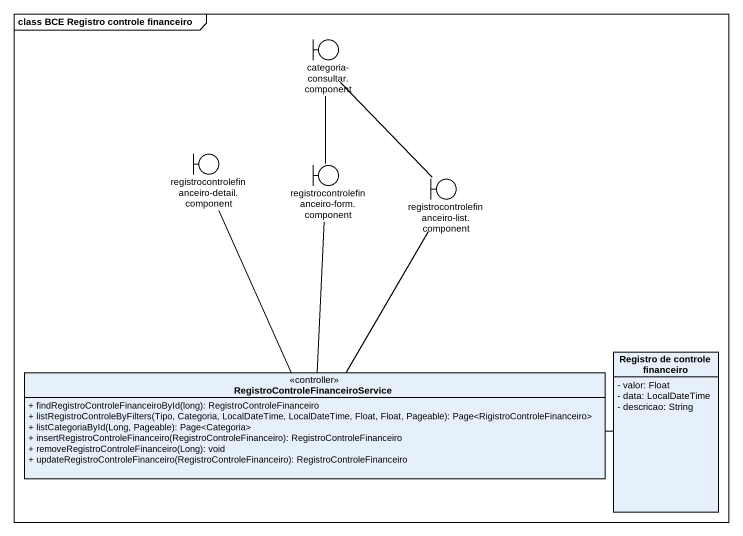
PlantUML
@startuml
mainframe class BCE Registro controle financeiro
allowmixing
hide circle
hide empty members
skinparam classAttributeIconSize 0
boundary "categoria-consultar.component" as categoria_consultar
boundary "registrocontrolefinanceiro-detail.component" as registrocontrolefinanceiro
boundary "registrocontrolefinanceiro-form.component" as registrocontrolefinanceiro_2
boundary "registrocontrolefinanceiro-list.component" as registrocontrolefinanceiro_3
class "RegistroControleFinanceiroService" as RegistroControleFinanceiroSe <<controller>> {
  + findRegistroControleFinanceiroById(long): RegistroControleFinanceiro
  + listRegistroControleByFilters(Tipo, Categoria, LocalDateTime, LocalDateTime, Float, Float, Pageable): Page<RigistroControleFinanceiro>
  + listCategoriaById(Long, Pageable): Page<Categoria>
  + insertRegistroControleFinanceiro(RegistroControleFinanceiro): RegistroControleFinanceiro
  + removeRegistroControleFinanceiro(Long): void
  + updateRegistroControleFinanceiro(RegistroControleFinanceiro): RegistroControleFinanceiro
}
class "Registro de controle financeiro" as Registro_de_controle {
  - valor: Float
  - data: LocalDateTime
  - descricao: String
}
categoria_consultar -- registrocontrolefinanceiro_2
categoria_consultar -- registrocontrolefinanceiro_3
RegistroControleFinanceiroSe -up- registrocontrolefinanceiro
RegistroControleFinanceiroSe -up- registrocontrolefinanceiro_2
RegistroControleFinanceiroSe -up- registrocontrolefinanceiro_3
RegistroControleFinanceiroSe -right- Registro_de_controle
@enduml
